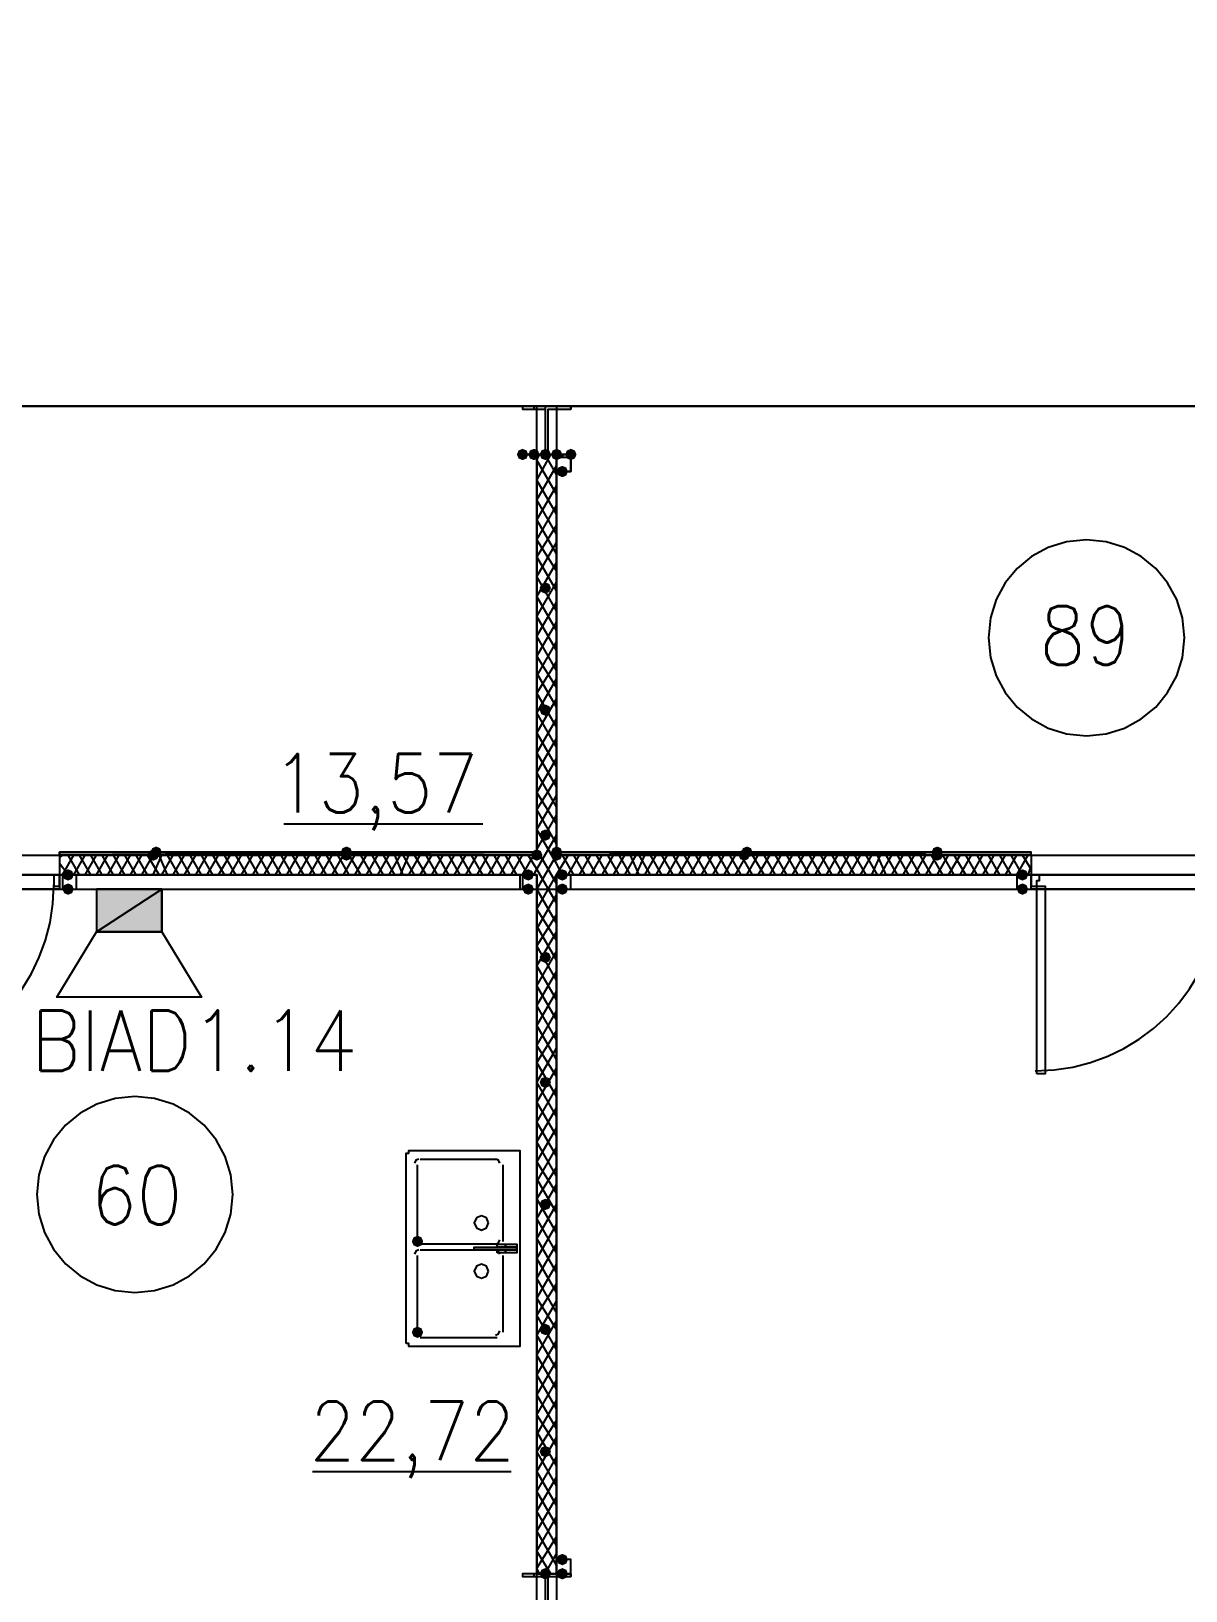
# Model space of a CAD drawing. Header units: millimetres. Extents: x 0 to 420, y 0 to 297.
# Drawn here: x 317.8 to 335, y 139.36 to 162.6 of the extents above; entities that cross this region are included whole.
import ezdxf

# ---------------------------------------------------------------- set-up
doc = ezdxf.new("R2010")
doc.units = ezdxf.units.MM
doc.layers.get('0').update_dxf_attribs({"linetype": 'CONTINUOUS'})
doc.styles.get("Standard").update_dxf_attribs({"font": 'STANDARD'})

msp = doc.modelspace()

# ---------------------------------------------------------------- hatches: boundary and pattern name
at = {"true_color": 0x000007}
for points in [[(325.204667, 156.294667), (325.179796, 156.234871), (325.12, 156.21), (325.060204, 156.234871), (325.035333, 156.294667), (325.060204, 156.354462), (325.12, 156.379333), (325.179796, 156.354463)], [(325.374, 156.294667), (325.349129, 156.234871), (325.289333, 156.21), (325.229537, 156.234871), (325.204667, 156.294667), (325.229537, 156.354462), (325.289333, 156.379333), (325.349129, 156.354463)], [(325.543333, 156.294667), (325.518462, 156.234871), (325.458667, 156.21), (325.398871, 156.234871), (325.374, 156.294667), (325.398871, 156.354462), (325.458667, 156.379333), (325.518462, 156.354463)], [(325.712667, 156.294667), (325.687796, 156.234871), (325.628, 156.21), (325.568204, 156.234871), (325.543333, 156.294667), (325.568204, 156.354462), (325.628, 156.379333), (325.687796, 156.354463)], [(325.924333, 156.294667), (325.899462, 156.234871), (325.839667, 156.21), (325.779871, 156.234871), (325.755, 156.294667), (325.779871, 156.354462), (325.839667, 156.379333), (325.899462, 156.354463)], [(325.797333, 156.040667), (325.772462, 155.980871), (325.712667, 155.956), (325.652871, 155.980871), (325.628, 156.040667), (325.652871, 156.100462), (325.712667, 156.125333), (325.772462, 156.100463)], [(325.543333, 154.305), (325.518462, 154.245204), (325.458667, 154.220333), (325.398871, 154.245204), (325.374, 154.305), (325.398871, 154.364796), (325.458667, 154.389667), (325.518462, 154.364796)], [(325.543333, 152.484667), (325.518462, 152.424871), (325.458667, 152.4), (325.398871, 152.424871), (325.374, 152.484667), (325.398871, 152.544462), (325.458667, 152.569333), (325.518462, 152.544463)], [(325.543333, 150.622), (325.518462, 150.562204), (325.458667, 150.537333), (325.398871, 150.562204), (325.374, 150.622), (325.398871, 150.681796), (325.458667, 150.706667), (325.518462, 150.681796)], [(325.712667, 150.325667), (325.687796, 150.265871), (325.628, 150.241), (325.568204, 150.265871), (325.543333, 150.325667), (325.568204, 150.385462), (325.628, 150.410333), (325.687796, 150.385463)], [(318.431333, 150.029333), (318.406462, 149.969538), (318.346667, 149.944667), (318.286871, 149.969538), (318.262, 150.029333), (318.286871, 150.089129), (318.346667, 150.114), (318.406462, 150.089129)], [(325.289333, 150.029333), (325.264462, 149.969538), (325.204667, 149.944667), (325.144871, 149.969538), (325.12, 150.029333), (325.144871, 150.089129), (325.204667, 150.114), (325.264462, 150.089129)], [(325.797333, 150.029333), (325.772462, 149.969538), (325.712667, 149.944667), (325.652871, 149.969538), (325.628, 150.029333), (325.652871, 150.089129), (325.712667, 150.114), (325.772462, 150.089129)], [(332.655333, 150.029333), (332.630463, 149.969538), (332.570667, 149.944667), (332.510871, 149.969538), (332.486, 150.029333), (332.510871, 150.089129), (332.570667, 150.114), (332.630462, 150.089129)], [(318.431333, 149.817667), (318.406462, 149.757871), (318.346667, 149.733), (318.286871, 149.757871), (318.262, 149.817667), (318.286871, 149.877462), (318.346667, 149.902333), (318.406462, 149.877463)], [(325.289333, 149.817667), (325.264462, 149.757871), (325.204667, 149.733), (325.144871, 149.757871), (325.12, 149.817667), (325.144871, 149.877462), (325.204667, 149.902333), (325.264462, 149.877463)], [(325.797333, 149.817667), (325.772462, 149.757871), (325.712667, 149.733), (325.652871, 149.757871), (325.628, 149.817667), (325.652871, 149.877462), (325.712667, 149.902333), (325.772462, 149.877463)], [(332.655333, 149.817667), (332.630463, 149.757871), (332.570667, 149.733), (332.510871, 149.757871), (332.486, 149.817667), (332.510871, 149.877462), (332.570667, 149.902333), (332.630462, 149.877463)], [(325.543333, 148.801667), (325.518462, 148.741871), (325.458667, 148.717), (325.398871, 148.741871), (325.374, 148.801667), (325.398871, 148.861462), (325.458667, 148.886333), (325.518462, 148.861463)], [(325.543333, 146.939), (325.518462, 146.879204), (325.458667, 146.854333), (325.398871, 146.879204), (325.374, 146.939), (325.398871, 146.998796), (325.458667, 147.023667), (325.518462, 146.998796)], [(325.543333, 145.118667), (325.518462, 145.058871), (325.458667, 145.034), (325.398871, 145.058871), (325.374, 145.118667), (325.398871, 145.178462), (325.458667, 145.203333), (325.518462, 145.178463)], [(323.638333, 144.568333), (323.613462, 144.508537), (323.553667, 144.483667), (323.493871, 144.508537), (323.469, 144.568333), (323.493871, 144.628129), (323.553667, 144.653), (323.613462, 144.628129)], [(323.638333, 143.213667), (323.613462, 143.153871), (323.553667, 143.129), (323.493871, 143.153871), (323.469, 143.213667), (323.493871, 143.273462), (323.553667, 143.298333), (323.613462, 143.273463)], [(325.543333, 143.256), (325.518462, 143.196204), (325.458667, 143.171333), (325.398871, 143.196204), (325.374, 143.256), (325.398871, 143.315796), (325.458667, 143.340667), (325.518462, 143.315796)], [(325.543333, 141.435667), (325.518462, 141.375871), (325.458667, 141.351), (325.398871, 141.375871), (325.374, 141.435667), (325.398871, 141.495462), (325.458667, 141.520333), (325.518462, 141.495463)], [(325.797333, 139.827), (325.772462, 139.767204), (325.712667, 139.742333), (325.652871, 139.767204), (325.628, 139.827), (325.652871, 139.886796), (325.712667, 139.911667), (325.772462, 139.886796)], [(325.543333, 139.615333), (325.518462, 139.555537), (325.458667, 139.530667), (325.398871, 139.555537), (325.374, 139.615333), (325.398871, 139.675129), (325.458667, 139.7), (325.518462, 139.675129)], [(325.797333, 139.615333), (325.772462, 139.555537), (325.712667, 139.530667), (325.652871, 139.555537), (325.628, 139.615333), (325.652871, 139.675129), (325.712667, 139.7), (325.772462, 139.675129)]]:
    msp.add_hatch(color=0, dxfattribs=at).paths.add_polyline_path(points, flags=0)
at = {"true_color": 0x0000fe}
for points in [[(319.701333, 150.325667), (319.676462, 150.265871), (319.616667, 150.241), (319.556871, 150.265871), (319.532, 150.325667), (319.556871, 150.385462), (319.616667, 150.410333), (319.676462, 150.385463)], [(319.743667, 150.368), (319.718796, 150.308204), (319.659, 150.283333), (319.599204, 150.308204), (319.574333, 150.368), (319.599204, 150.427796), (319.659, 150.452667), (319.718796, 150.427796)], [(322.58, 150.368), (322.555129, 150.308204), (322.495333, 150.283333), (322.435538, 150.308204), (322.410667, 150.368), (322.435537, 150.427796), (322.495333, 150.452667), (322.555129, 150.427796)], [(322.58, 150.325667), (322.555129, 150.265871), (322.495333, 150.241), (322.435538, 150.265871), (322.410667, 150.325667), (322.435537, 150.385462), (322.495333, 150.410333), (322.555129, 150.385463)], [(325.416333, 150.325667), (325.391462, 150.265871), (325.331667, 150.241), (325.271871, 150.265871), (325.247, 150.325667), (325.271871, 150.385462), (325.331667, 150.410333), (325.391462, 150.385463)], [(325.416333, 150.325667), (325.391462, 150.265871), (325.331667, 150.241), (325.271871, 150.265871), (325.247, 150.325667), (325.271871, 150.385462), (325.331667, 150.410333), (325.391462, 150.385463)], [(325.712667, 150.368), (325.687796, 150.308204), (325.628, 150.283333), (325.568204, 150.308204), (325.543333, 150.368), (325.568204, 150.427796), (325.628, 150.452667), (325.687796, 150.427796)], [(325.712667, 150.368), (325.687796, 150.308204), (325.628, 150.283333), (325.568204, 150.308204), (325.543333, 150.368), (325.568204, 150.427796), (325.628, 150.452667), (325.687796, 150.427796)], [(328.506667, 150.325667), (328.481796, 150.265871), (328.422, 150.241), (328.362204, 150.265871), (328.337333, 150.325667), (328.362204, 150.385462), (328.422, 150.410333), (328.481796, 150.385463)], [(328.549, 150.368), (328.524129, 150.308204), (328.464333, 150.283333), (328.404537, 150.308204), (328.379667, 150.368), (328.404537, 150.427796), (328.464333, 150.452667), (328.524129, 150.427796)], [(331.385333, 150.368), (331.360463, 150.308204), (331.300667, 150.283333), (331.240871, 150.308204), (331.216, 150.368), (331.240871, 150.427796), (331.300667, 150.452667), (331.360462, 150.427796)], [(331.385333, 150.325667), (331.360463, 150.265871), (331.300667, 150.241), (331.240871, 150.265871), (331.216, 150.325667), (331.240871, 150.385462), (331.300667, 150.410333), (331.360462, 150.385463)]]:
    msp.add_hatch(color=0, dxfattribs=at).paths.add_polyline_path(points, flags=0)
at = {"true_color": 0x000007}
h = msp.add_hatch(color=0, dxfattribs=at)
h.paths.add_polyline_path([(325.331667, 150.368), (318.219667, 150.368), (325.331667, 150.325667)], flags=0)
h.paths.add_polyline_path([(318.219667, 150.368), (325.331667, 150.325667), (318.219667, 150.325667)], flags=0)
h = msp.add_hatch(color=0, dxfattribs=at)
h.paths.add_polyline_path([(332.697667, 150.368), (325.628, 150.368), (332.697667, 150.325667)], flags=0)
h.paths.add_polyline_path([(325.628, 150.368), (332.697667, 150.325667), (325.628, 150.325667)], flags=0)
at = {"true_color": 0x000052}
h = msp.add_hatch(color=0, dxfattribs=at)
h.paths.add_polyline_path([(319.743667, 149.182666), (318.77, 149.182666), (319.743667, 149.817666)], flags=0)
h.paths.add_polyline_path([(318.77, 149.182666), (319.743667, 149.817666), (318.77, 149.817666)], flags=0)

# ---------------------------------------------------------------- linework, layer by layer
at = {"color": 0, "true_color": 0x000005}
msp.add_lwpolyline([(227.711001, 149.817666), (250.909667, 149.817666), (250.909667, 138.175999), (252.899334, 138.175999), (252.899334, 138.133666), (252.899334, 138.175999), (256.159001, 138.175999), (256.159001, 149.817666), (373.168334, 149.817666), (373.168334, 175.048333), (260.773334, 175.048333), (255.100667, 175.048333), (255.100667, 153.966333), (254.889001, 153.966333), (254.592667, 153.966333), (254.592667, 186.393666), (253.830667, 186.393666), (238.633001, 186.393666), (238.633001, 175.048333), (226.737334, 175.048333), (122.343335, 175.048333)], dxfattribs=at)
at = {"color": 0, "true_color": 0x000008}
msp.add_lwpolyline([(255.524, 157.014333), (376.978333, 157.014333), (376.978333, 167.851667), (255.524, 167.851667)], close=True, dxfattribs=at)
at = {"color": 0, "true_color": 0x0000ab}
for points in [[(308.229, 150.325667), (325.331667, 150.325667), (325.331667, 157.014333), (308.229, 157.014333)], [(325.628, 157.014333), (325.628, 150.325667), (342.730667, 150.325667), (342.730667, 157.014333)]]:
    msp.add_lwpolyline(points, close=True, dxfattribs=at)
at = {"color": 0, "true_color": 0x000007}
for points in [[(325.12, 157.014333), (325.12, 156.972)], [(325.289333, 157.014333), (325.289333, 156.972)], [(325.458667, 157.014333), (325.458667, 156.294667)], [(325.628, 157.014333), (325.628, 156.972)], [(325.839667, 157.014333), (325.839667, 156.972)], [(325.331667, 156.21), (325.374, 156.294667)], [(325.331667, 155.913667), (325.543333, 156.294667)], [(325.331667, 156.294667), (325.331667, 150.325667)], [(325.628, 150.325667), (325.628, 156.294667), (325.331667, 156.294667)], [(325.628, 155.702), (325.331667, 156.21)], [(325.628, 155.998333), (325.458667, 156.294667)], [(325.712667, 156.294667), (325.712667, 156.252333)], [(325.331667, 155.617333), (325.628, 156.125333)], [(325.628, 155.405667), (325.331667, 155.913667)], [(325.331667, 155.321), (325.628, 155.829)], [(325.628, 155.109333), (325.331667, 155.617333)], [(325.331667, 155.024667), (325.628, 155.532667)], [(325.628, 154.813), (325.331667, 155.321)], [(325.331667, 154.770667), (325.628, 155.236333)], [(325.628, 154.559), (325.331667, 155.024667)], [(334.983667, 153.564167), (334.953995, 153.85851), (334.868894, 154.132662), (334.734238, 154.380749), (334.555899, 154.596899), (334.339749, 154.775238), (334.091662, 154.909894), (333.81751, 154.994995), (333.523167, 155.024667), (333.228823, 154.994995), (332.954671, 154.909894), (332.706584, 154.775238), (332.490434, 154.596899), (332.312095, 154.380749), (332.177439, 154.132662), (332.092339, 153.85851), (332.062667, 153.564167)], [(325.331667, 154.474333), (325.628, 154.982333)], [(325.628, 154.262667), (325.331667, 154.770667)], [(325.331667, 154.178), (325.628, 154.686)], [(325.628, 153.966333), (325.331667, 154.474333)], [(325.331667, 153.881667), (325.628, 154.389667)], [(325.628, 153.67), (325.331667, 154.178)], [(325.331667, 153.585333), (325.628, 154.093333)], [(325.628, 153.373667), (325.331667, 153.881667)], [(325.331667, 153.289), (325.628, 153.797)], [(325.628, 153.077333), (325.331667, 153.585333)], [(325.331667, 152.992667), (325.628, 153.500667)], [(332.062667, 153.564167), (332.092339, 153.269823), (332.177439, 152.995671), (332.312095, 152.747584), (332.490434, 152.531434), (332.706584, 152.353095), (332.954671, 152.218439), (333.228823, 152.133339), (333.523167, 152.103667), (333.81751, 152.133339), (334.091662, 152.218439), (334.339749, 152.353095), (334.555899, 152.531434), (334.734238, 152.747584), (334.868894, 152.995671), (334.953995, 153.269823), (334.983667, 153.564167)], [(325.628, 152.823333), (325.331667, 153.289)], [(325.331667, 152.738667), (325.628, 153.204333)], [(325.628, 152.527), (325.331667, 153.035)], [(325.331667, 152.442333), (325.628, 152.950333)], [(325.628, 152.230667), (325.331667, 152.738667)], [(325.331667, 152.146), (325.628, 152.654)], [(325.628, 151.934333), (325.331667, 152.442333)], [(325.331667, 151.849667), (325.628, 152.357667)], [(325.628, 151.638), (325.331667, 152.146)], [(325.331667, 151.553333), (325.628, 152.061333)], [(325.628, 151.341667), (325.331667, 151.849667)], [(325.331667, 151.257), (325.628, 151.765)], [(325.628, 151.045333), (325.331667, 151.553333)], [(325.331667, 151.003), (325.628, 151.468667)], [(325.628, 150.791333), (325.331667, 151.257)], [(325.331667, 150.706667), (325.628, 151.214667)], [(325.628, 150.495), (325.331667, 151.003)], [(325.331667, 150.410333), (325.628, 150.918333)], [(321.564, 150.791333), (324.527333, 150.791333)], [(325.628, 150.198667), (325.331667, 150.706667)], [(325.331667, 150.114), (325.628, 150.622)], [(325.628, 149.902333), (325.331667, 150.410333)], [(325.331667, 150.325667), (318.219667, 150.325667), (325.331667, 150.368), (318.219667, 150.368)], [(318.219667, 150.283333), (318.262, 150.325667)], [(318.219667, 150.325667), (318.219667, 150.029333)], [(318.219667, 150.325667), (318.219667, 150.029333)], [(325.331667, 150.325667), (318.219667, 150.325667)], [(318.346667, 150.029333), (318.219667, 150.198667)], [(318.262, 150.029333), (318.431333, 150.325667)], [(318.516, 150.029333), (318.346667, 150.325667)], [(318.431333, 150.029333), (318.600667, 150.325667)], [(318.685333, 150.029333), (318.516, 150.325667)], [(318.600667, 150.029333), (318.77, 150.325667)], [(318.854667, 150.029333), (318.685333, 150.325667)], [(318.77, 150.029333), (318.939333, 150.325667)], [(319.024, 150.029333), (318.854667, 150.325667)], [(318.939333, 150.029333), (319.108667, 150.325667)], [(319.193333, 150.029333), (319.024, 150.325667)], [(319.108667, 150.029333), (319.278, 150.325667)], [(319.362667, 150.029333), (319.193333, 150.325667)], [(319.278, 150.029333), (319.447333, 150.325667)], [(319.532, 150.029333), (319.362667, 150.325667)], [(319.447333, 150.029333), (319.616667, 150.325667)], [(319.701333, 150.029333), (319.532, 150.325667)], [(319.616667, 150.029333), (319.743667, 150.325667)], [(319.828333, 150.029333), (319.701333, 150.325667)], [(319.743667, 150.029333), (319.913, 150.325667)], [(319.997667, 150.029333), (319.828333, 150.325667)], [(319.913, 150.029333), (320.082333, 150.325667)], [(320.167, 150.029333), (319.997667, 150.325667)], [(320.082333, 150.029333), (320.251667, 150.325667)], [(320.336333, 150.029333), (320.167, 150.325667)], [(320.251667, 150.029333), (320.421, 150.325667)], [(320.505667, 150.029333), (320.336333, 150.325667)], [(320.421, 150.029333), (320.590333, 150.325667)], [(320.675, 150.029333), (320.505667, 150.325667)], [(320.590333, 150.029333), (320.759667, 150.325667)], [(320.844333, 150.029333), (320.675, 150.325667)], [(320.759667, 150.029333), (320.929, 150.325667)], [(321.013667, 150.029333), (320.844333, 150.325667)], [(320.929, 150.029333), (321.098333, 150.325667)], [(321.183, 150.029333), (321.013667, 150.325667)], [(321.098333, 150.029333), (321.267667, 150.325667)], [(321.352333, 150.029333), (321.183, 150.325667)], [(321.267667, 150.029333), (321.437, 150.325667)], [(321.521667, 150.029333), (321.352333, 150.325667)], [(321.437, 150.029333), (321.606333, 150.325667)], [(321.691, 150.029333), (321.521667, 150.325667)], [(321.606333, 150.029333), (321.775667, 150.325667)], [(321.860333, 150.029333), (321.691, 150.325667)], [(321.775667, 150.029333), (321.945, 150.325667)], [(322.029667, 150.029333), (321.860333, 150.325667)], [(321.945, 150.029333), (322.114333, 150.325667)], [(322.199, 150.029333), (322.029667, 150.325667)], [(322.114333, 150.029333), (322.283667, 150.325667)], [(322.368333, 150.029333), (322.199, 150.325667)], [(322.283667, 150.029333), (322.453, 150.325667)], [(322.537667, 150.029333), (322.368333, 150.325667)], [(322.453, 150.029333), (322.622333, 150.325667)], [(322.707, 150.029333), (322.537667, 150.325667)], [(322.622333, 150.029333), (322.791667, 150.325667)], [(322.876333, 150.029333), (322.707, 150.325667)], [(322.791667, 150.029333), (322.961, 150.325667)], [(323.045667, 150.029333), (322.876333, 150.325667)], [(322.961, 150.029333), (323.130333, 150.325667)], [(323.215, 150.029333), (323.045667, 150.325667)], [(323.130333, 150.029333), (323.299667, 150.325667)], [(323.342, 150.029333), (323.215, 150.325667)], [(323.299667, 150.029333), (323.426667, 150.325667)], [(323.511333, 150.029333), (323.342, 150.325667)], [(323.426667, 150.029333), (323.596, 150.325667)], [(323.680667, 150.029333), (323.511333, 150.325667)], [(323.596, 150.029333), (323.765333, 150.325667)], [(323.85, 150.029333), (323.680667, 150.325667)], [(323.765333, 150.029333), (323.934667, 150.325667)], [(324.019333, 150.029333), (323.85, 150.325667)], [(323.934667, 150.029333), (324.104, 150.325667)], [(324.188667, 150.029333), (324.019333, 150.325667)], [(324.104, 150.029333), (324.273333, 150.325667)], [(324.358, 150.029333), (324.188667, 150.325667)], [(324.273333, 150.029333), (324.442667, 150.325667)], [(324.527333, 150.029333), (324.358, 150.325667)], [(324.442667, 150.029333), (324.612, 150.325667)], [(324.696667, 150.029333), (324.527333, 150.325667)], [(324.612, 150.029333), (324.781333, 150.325667)], [(324.866, 150.029333), (324.696667, 150.325667)], [(324.781333, 150.029333), (324.950667, 150.325667)], [(325.035333, 150.029333), (324.866, 150.325667)], [(324.950667, 150.029333), (325.12, 150.325667)], [(325.204667, 150.029333), (325.035333, 150.325667)], [(325.12, 150.029333), (325.289333, 150.325667)], [(325.331667, 150.114), (325.204667, 150.325667)], [(325.331667, 149.817667), (325.628, 150.325667)], [(332.697667, 150.368), (325.628, 150.368), (332.697667, 150.368), (325.628, 150.325667)], [(325.628, 150.029333), (325.797333, 150.325667)], [(332.697667, 150.325667), (325.628, 150.325667)], [(325.712667, 150.029333), (325.628, 150.198667)], [(325.882, 150.029333), (325.712667, 150.325667)], [(325.797333, 150.029333), (325.966667, 150.325667)], [(326.051333, 150.029333), (325.882, 150.325667)], [(325.966667, 150.029333), (326.136, 150.325667)], [(326.220667, 150.029333), (326.051333, 150.325667)], [(326.136, 150.029333), (326.305333, 150.325667)], [(326.39, 150.029333), (326.220667, 150.325667)], [(326.305333, 150.029333), (326.474667, 150.325667)], [(326.559333, 150.029333), (326.39, 150.325667)], [(326.474667, 150.029333), (326.644, 150.325667)], [(326.728667, 150.029333), (326.559333, 150.325667)], [(326.644, 150.029333), (326.813333, 150.325667)], [(326.855667, 150.029333), (326.728667, 150.325667)], [(326.813333, 150.029333), (326.940333, 150.325667)], [(327.025, 150.029333), (326.855667, 150.325667)], [(326.940333, 150.029333), (327.109667, 150.325667)], [(327.194333, 150.029333), (327.025, 150.325667)], [(327.109667, 150.029333), (327.279, 150.325667)], [(327.363667, 150.029333), (327.194333, 150.325667)], [(327.279, 150.029333), (327.448333, 150.325667)], [(327.533, 150.029333), (327.363667, 150.325667)], [(327.448333, 150.029333), (327.617667, 150.325667)], [(327.702333, 150.029333), (327.533, 150.325667)], [(327.617667, 150.029333), (327.787, 150.325667)], [(327.871667, 150.029333), (327.702333, 150.325667)], [(327.787, 150.029333), (327.956333, 150.325667)], [(328.041, 150.029333), (327.871667, 150.325667)], [(327.956333, 150.029333), (328.125667, 150.325667)], [(328.210333, 150.029333), (328.041, 150.325667)], [(328.125667, 150.029333), (328.295, 150.325667)], [(328.379667, 150.029333), (328.210333, 150.325667)], [(328.295, 150.029333), (328.464333, 150.325667)], [(328.549, 150.029333), (328.379667, 150.325667)], [(328.464333, 150.029333), (328.633667, 150.325667)], [(328.718333, 150.029333), (328.549, 150.325667)], [(328.633667, 150.029333), (328.803, 150.325667)], [(328.887667, 150.029333), (328.718333, 150.325667)], [(328.803, 150.029333), (328.972333, 150.325667)], [(329.057, 150.029333), (328.887667, 150.325667)], [(328.972333, 150.029333), (329.141667, 150.325667)], [(329.226333, 150.029333), (329.057, 150.325667)], [(329.141667, 150.029333), (329.311, 150.325667)], [(329.395667, 150.029333), (329.226333, 150.325667)], [(329.311, 150.029333), (329.480333, 150.325667)], [(329.565, 150.029333), (329.395667, 150.325667)], [(329.480333, 150.029333), (329.649667, 150.325667)], [(329.734333, 150.029333), (329.565, 150.325667)], [(329.649667, 150.029333), (329.819, 150.325667)], [(329.903667, 150.029333), (329.734333, 150.325667)], [(329.819, 150.029333), (329.988333, 150.325667)], [(330.073, 150.029333), (329.903667, 150.325667)], [(329.988333, 150.029333), (330.157667, 150.325667)], [(330.242333, 150.029333), (330.073, 150.325667)], [(330.157667, 150.029333), (330.327, 150.325667)], [(330.411667, 150.029333), (330.242333, 150.325667)], [(330.327, 150.029333), (330.454, 150.325667)], [(330.538667, 150.029333), (330.411667, 150.325667)], [(330.454, 150.029333), (330.623333, 150.325667)], [(330.708, 150.029333), (330.538667, 150.325667)], [(330.623333, 150.029333), (330.792667, 150.325667)], [(330.877333, 150.029333), (330.708, 150.325667)], [(330.792667, 150.029333), (330.962, 150.325667)], [(331.046667, 150.029333), (330.877333, 150.325667)], [(330.962, 150.029333), (331.131333, 150.325667)], [(331.216, 150.029333), (331.046667, 150.325667)], [(331.131333, 150.029333), (331.300667, 150.325667)], [(331.385333, 150.029333), (331.216, 150.325667)], [(331.300667, 150.029333), (331.47, 150.325667)], [(331.554667, 150.029333), (331.385333, 150.325667)], [(331.47, 150.029333), (331.639333, 150.325667)], [(331.724, 150.029333), (331.554667, 150.325667)], [(331.639333, 150.029333), (331.808667, 150.325667)], [(331.893333, 150.029333), (331.724, 150.325667)], [(331.808667, 150.029333), (331.978, 150.325667)], [(332.062667, 150.029333), (331.893333, 150.325667)], [(331.978, 150.029333), (332.147333, 150.325667)], [(332.232, 150.029333), (332.062667, 150.325667)], [(332.147333, 150.029333), (332.316667, 150.325667)], [(332.401333, 150.029333), (332.232, 150.325667)], [(332.316667, 150.029333), (332.486, 150.325667)], [(332.570667, 150.029333), (332.401333, 150.325667)], [(332.486, 150.029333), (332.655333, 150.325667)], [(332.697667, 150.114), (332.570667, 150.325667)], [(332.655333, 150.029333), (332.697667, 150.156333)], [(332.697667, 150.325667), (332.697667, 150.029333)], [(332.697667, 150.325667), (332.697667, 150.029333)], [(316.780333, 150.029333), (318.219667, 150.029333), (318.219667, 149.944667)], [(318.219667, 149.944667), (318.219667, 149.817667), (316.780333, 149.817667)], [(318.219667, 150.029333), (325.331667, 150.029333)], [(325.289333, 150.029333), (325.331667, 150.114)], [(325.628, 149.606), (325.331667, 150.114)], [(325.331667, 149.521333), (325.628, 150.029333)], [(325.331667, 150.029333), (325.331667, 139.615333), (325.628, 139.615333), (325.628, 150.029333)], [(325.628, 150.029333), (332.697667, 150.029333)], [(332.697667, 149.944667), (332.697667, 150.029333), (334.179333, 150.029333)], [(334.179333, 149.817667), (332.697667, 149.817667), (332.697667, 149.944667)], [(334.179333, 150.029333), (335.618667, 150.029333), (335.618667, 149.944667)], [(335.618667, 149.944667), (335.618667, 149.817667), (334.179333, 149.817667)], [(315.362167, 147.108333), (315.645675, 147.122649), (315.920994, 147.164667), (316.186728, 147.232993), (316.441485, 147.326234), (316.68387, 147.442996), (316.912491, 147.581886), (317.125952, 147.741509), (317.322861, 147.920472), (317.501824, 148.117381), (317.661448, 148.330843), (317.800337, 148.559463), (317.917099, 148.801849), (318.01034, 149.056605), (318.078666, 149.32234), (318.120684, 149.597658), (318.135, 149.881167)], [(325.628, 149.309667), (325.331667, 149.817667)], [(325.331667, 149.225), (325.628, 149.733)], [(332.761167, 147.108333), (333.044675, 147.122649), (333.319994, 147.164667), (333.585728, 147.232993), (333.840485, 147.326234), (334.08287, 147.442996), (334.311491, 147.581886), (334.524952, 147.741509), (334.721861, 147.920472), (334.900824, 148.117381), (335.060448, 148.330843), (335.199337, 148.559463), (335.316099, 148.801849), (335.40934, 149.056605), (335.477666, 149.32234), (335.519684, 149.597658), (335.534, 149.881167)], [(325.628, 149.055667), (325.331667, 149.521333)], [(325.331667, 148.971), (325.628, 149.436667)], [(325.628, 148.759333), (325.331667, 149.267333)], [(325.331667, 148.674667), (325.628, 149.182667)], [(325.628, 148.463), (325.331667, 148.971)], [(325.331667, 148.378333), (325.628, 148.886333)], [(325.628, 148.166667), (325.331667, 148.674667)], [(325.331667, 148.082), (325.628, 148.59)], [(325.628, 147.870333), (325.331667, 148.378333)], [(325.331667, 147.785667), (325.628, 148.293667)], [(325.628, 147.574), (325.331667, 148.082)], [(325.331667, 147.489333), (325.628, 147.997333)], [(325.628, 147.277667), (325.331667, 147.785667)], [(325.331667, 147.235333), (325.628, 147.701)], [(325.628, 147.023667), (325.331667, 147.489333)], [(325.331667, 146.939), (325.628, 147.447)], [(325.628, 146.727333), (325.331667, 147.235333)], [(325.331667, 146.642667), (325.628, 147.150667)], [(325.628, 146.431), (325.331667, 146.939)], [(320.802, 145.266833), (320.772328, 145.561177), (320.687228, 145.835329), (320.552572, 146.083416), (320.374232, 146.299566), (320.158083, 146.477905), (319.909996, 146.612561), (319.635844, 146.697661), (319.3415, 146.727333), (319.047156, 146.697661), (318.773004, 146.612561), (318.524917, 146.477905), (318.308768, 146.299566), (318.130428, 146.083416), (317.995772, 145.835329), (317.910672, 145.561177), (317.881, 145.266833)], [(325.331667, 146.346333), (325.628, 146.854333)], [(325.628, 146.134667), (325.331667, 146.642667)], [(325.331667, 146.05), (325.628, 146.558)], [(325.628, 145.838333), (325.331667, 146.346333)], [(325.331667, 145.753667), (325.628, 146.261667)], [(325.628, 145.542), (325.331667, 146.05)], [(325.331667, 145.457333), (325.628, 145.965333)], [(323.574833, 145.796), (323.529939, 145.777394), (323.511333, 145.7325)], [(323.596, 145.796), (324.739, 145.796)], [(324.781333, 145.7325), (324.762728, 145.777394), (324.717833, 145.796)], [(325.628, 145.288), (325.331667, 145.753667)], [(323.553667, 144.568333), (323.553667, 145.711333)], [(324.823667, 145.711333), (324.823667, 144.568333)], [(325.331667, 145.203333), (325.628, 145.669)], [(325.628, 144.991667), (325.331667, 145.499667)], [(317.881, 145.266833), (317.910672, 144.97249), (317.995772, 144.698338), (318.130428, 144.450251), (318.308768, 144.234101), (318.524917, 144.055762), (318.773004, 143.921106), (319.047156, 143.836005), (319.3415, 143.806333), (319.635844, 143.836005), (319.909996, 143.921106), (320.158083, 144.055762), (320.374232, 144.234101), (320.552572, 144.450251), (320.687228, 144.698338), (320.772328, 144.97249), (320.802, 145.266833)], [(325.331667, 144.907), (325.628, 145.415)], [(325.628, 144.695333), (325.331667, 145.203333)], [(325.331667, 144.610667), (325.628, 145.118667)], [(325.628, 144.399), (325.331667, 144.907)], [(325.331667, 144.314333), (325.628, 144.822333)], [(323.511333, 144.5895), (323.529939, 144.544605), (323.574833, 144.526)], [(324.717833, 144.526), (324.762728, 144.544605), (324.781333, 144.5895)], [(325.628, 144.102667), (325.331667, 144.610667)], [(323.574833, 144.441333), (323.529939, 144.422728), (323.511333, 144.377833)], [(323.553667, 143.213667), (323.553667, 144.356667)], [(324.739, 144.526), (323.596, 144.526)], [(323.596, 144.441333), (324.739, 144.441333)], [(324.781333, 144.377833), (324.762728, 144.422728), (324.717833, 144.441333)], [(324.823667, 144.356667), (324.823667, 143.213667)], [(325.331667, 144.018), (325.628, 144.526)], [(325.628, 143.806333), (325.331667, 144.314333)], [(325.331667, 143.721667), (325.628, 144.229667)], [(325.628, 143.51), (325.331667, 144.018)], [(325.331667, 143.467667), (325.628, 143.933333)], [(325.628, 143.256), (325.331667, 143.721667)], [(325.331667, 143.171333), (325.628, 143.679333)], [(325.628, 142.959667), (325.331667, 143.467667)], [(323.511333, 143.234833), (323.529939, 143.189939), (323.574833, 143.171333)], [(324.717833, 143.171333), (324.762728, 143.189939), (324.781333, 143.234833)], [(325.331667, 142.875), (325.628, 143.383)], [(325.628, 142.663333), (325.331667, 143.171333)], [(324.739, 143.129), (323.596, 143.129)], [(325.331667, 142.578667), (325.628, 143.086667)], [(325.628, 142.367), (325.331667, 142.875)], [(325.331667, 142.282333), (325.628, 142.790333)], [(325.628, 142.070667), (325.331667, 142.578667)], [(325.331667, 141.986), (325.628, 142.494)], [(325.628, 141.774333), (325.331667, 142.282333)], [(325.331667, 141.689667), (325.628, 142.197667)], [(325.628, 141.520333), (325.331667, 141.986)], [(325.331667, 141.435667), (325.628, 141.901333)], [(325.628, 141.224), (325.331667, 141.732)], [(325.331667, 141.139333), (325.628, 141.647333)], [(325.628, 140.927667), (325.331667, 141.435667)], [(325.331667, 140.843), (325.628, 141.351)], [(321.987333, 141.139333), (324.950667, 141.139333)], [(325.628, 140.631333), (325.331667, 141.139333)], [(325.331667, 140.546667), (325.628, 141.054667)], [(325.628, 140.335), (325.331667, 140.843)], [(325.331667, 140.250333), (325.628, 140.758333)], [(325.628, 140.038667), (325.331667, 140.546667)], [(325.331667, 139.954), (325.628, 140.462)], [(325.628, 139.742333), (325.331667, 140.250333)], [(325.331667, 139.7), (325.628, 140.165667)], [(325.543333, 139.615333), (325.331667, 139.954)], [(325.458667, 139.615333), (325.628, 139.911667)], [(325.374, 139.615333), (325.331667, 139.7)], [(325.12, 139.615333), (325.12, 139.573)], [(325.289333, 139.615333), (325.289333, 139.573)], [(325.458667, 139.615333), (325.458667, 138.895667)], [(325.628, 139.615333), (325.628, 139.573)], [(325.839667, 139.615333), (325.839667, 139.573)]]:
    msp.add_lwpolyline(points, dxfattribs=at)
for points in [[(325.839667, 157.014333), (325.12, 157.014333), (325.12, 156.972), (325.458667, 156.972), (325.458667, 156.294667), (325.12, 156.294667), (325.839667, 156.294667), (325.501, 156.294667), (325.501, 156.972), (325.839667, 156.972)], [(325.839667, 156.294667), (325.628, 156.294667), (325.628, 156.040667), (325.839667, 156.040667)], [(325.839667, 156.252333), (325.839667, 156.040667), (325.628, 156.040667), (325.628, 156.252333)], [(325.331667, 150.368), (318.219667, 150.368), (325.331667, 150.325667)], [(318.219667, 150.368), (325.331667, 150.325667), (318.219667, 150.325667)], [(318.219667, 150.325667), (318.219667, 150.368), (325.331667, 150.368), (325.331667, 150.325667), (318.219667, 150.325667), (325.331667, 150.325667), (325.331667, 150.368), (318.219667, 150.368)], [(332.697667, 150.368), (325.628, 150.368), (332.697667, 150.325667)], [(325.628, 150.368), (332.697667, 150.325667), (325.628, 150.325667)], [(332.697667, 150.368), (325.628, 150.368), (325.628, 150.325667), (332.697667, 150.325667)], [(332.697667, 150.368), (325.628, 150.368), (325.628, 150.325667), (332.697667, 150.325667)], [(308.229, 150.029333), (308.229, 138.895667), (325.331667, 138.895667), (325.331667, 150.029333)], [(318.135, 150.029333), (318.135, 149.944667), (318.135, 149.86), (318.219667, 149.86), (318.219667, 150.029333)], [(318.473667, 150.029333), (318.262, 150.029333), (318.262, 149.817667), (318.473667, 149.817667), (318.473667, 150.029333), (318.219667, 150.029333), (318.219667, 149.817667), (318.473667, 149.817667)], [(325.331667, 150.029333), (325.12, 150.029333), (325.12, 149.817667), (325.331667, 149.817667), (325.331667, 150.029333), (325.077667, 150.029333), (325.077667, 149.817667), (325.331667, 149.817667)], [(325.839667, 150.029333), (325.628, 150.029333), (325.628, 149.817667), (325.839667, 149.817667), (325.839667, 150.029333), (325.628, 150.029333), (325.628, 149.817667), (325.839667, 149.817667)], [(342.730667, 138.895667), (342.730667, 150.029333), (325.628, 150.029333), (325.628, 138.895667)], [(332.697667, 150.029333), (332.486, 150.029333), (332.486, 149.817667), (332.697667, 149.817667), (332.697667, 150.029333), (332.486, 150.029333), (332.486, 149.817667), (332.697667, 149.817667)], [(332.697667, 150.029333), (332.697667, 149.86), (332.782333, 149.86), (332.782333, 149.944667), (332.824667, 149.944667), (332.824667, 150.029333)], [(332.782333, 147.066), (332.782333, 149.86), (332.909333, 149.86), (332.909333, 147.066)], [(323.384333, 143.044333), (323.384333, 145.880667), (323.426667, 145.880667), (323.426667, 145.923), (323.469, 145.923), (325.035333, 145.923), (325.077667, 145.923), (325.077667, 145.880667), (325.077667, 143.044333), (325.077667, 143.002), (325.035333, 143.002), (323.469, 143.002), (323.426667, 143.002), (323.426667, 143.044333)], [(324.612, 144.8435), (324.581007, 144.91834), (324.506167, 144.949333), (324.431327, 144.91834), (324.400333, 144.8435), (324.431327, 144.76866), (324.506167, 144.737667), (324.581007, 144.76866)], [(324.442667, 144.441333), (324.400333, 144.441333), (324.400333, 144.483667), (324.442667, 144.483667), (324.993, 144.483667), (325.035333, 144.483667), (325.035333, 144.441333), (324.993, 144.441333)], [(324.739, 144.526), (324.866, 144.526), (324.866, 144.483667), (324.739, 144.483667)], [(324.739, 144.399), (324.739, 144.441333), (324.866, 144.441333), (324.866, 144.399)], [(324.866, 144.399), (324.866, 144.441333), (324.993, 144.441333), (325.035333, 144.441333), (325.035333, 144.483667), (324.993, 144.483667), (324.866, 144.483667), (324.866, 144.526), (325.035333, 144.526), (325.035333, 144.399)], [(324.612, 144.123833), (324.581007, 144.198673), (324.506167, 144.229667), (324.431327, 144.198673), (324.400333, 144.123833), (324.431327, 144.048993), (324.506167, 144.018), (324.581007, 144.048993)], [(325.839667, 139.827), (325.628, 139.827), (325.628, 139.615333), (325.839667, 139.615333), (325.839667, 139.827), (325.628, 139.827), (325.628, 139.615333), (325.839667, 139.615333)], [(325.839667, 139.615333), (325.12, 139.615333), (325.12, 139.573), (325.458667, 139.573), (325.458667, 138.938), (325.12, 138.938), (325.12, 138.895667), (325.839667, 138.895667), (325.839667, 138.938), (325.501, 138.938), (325.501, 139.573), (325.839667, 139.573)]]:
    msp.add_lwpolyline(points, close=True, dxfattribs=at)
at = {"color": 0, "true_color": 0x000052}
msp.add_lwpolyline([(319.743667, 149.182666), (319.743667, 149.817666), (318.77, 149.817666), (318.77, 149.182666), (319.743667, 149.182666), (320.336334, 148.208999), (318.177334, 148.208999), (318.77, 149.182666)], dxfattribs=at)
for points in [[(319.743667, 149.182666), (318.77, 149.182666), (319.743667, 149.817666)], [(318.77, 149.182666), (319.743667, 149.817666), (318.77, 149.817666)]]:
    msp.add_lwpolyline(points, close=True, dxfattribs=at)

# ---------------------------------------------------------------- texts
at = {"color": 0, "true_color": 0x000007, "attachment_point": 1}
for s, insert, char_height, width in [('89', (332.82468, 154.034036), 0.872032, 1.06581688), ('13,57', (321.39468, 151.832697), 0.872032, 2.56764984), ('BIAD1.14', (317.796347, 148.009873), 0.90154, 4.60787106), ('60', (318.68532, 145.694364), 0.872032, 1.06581688), ('22,72', (321.945, 142.180702), 0.872032, 2.76143456)]:
    msp.add_mtext(s, dxfattribs=dict(at, insert=insert, char_height=char_height, width=width))

doc.saveas('drawing.dxf')
